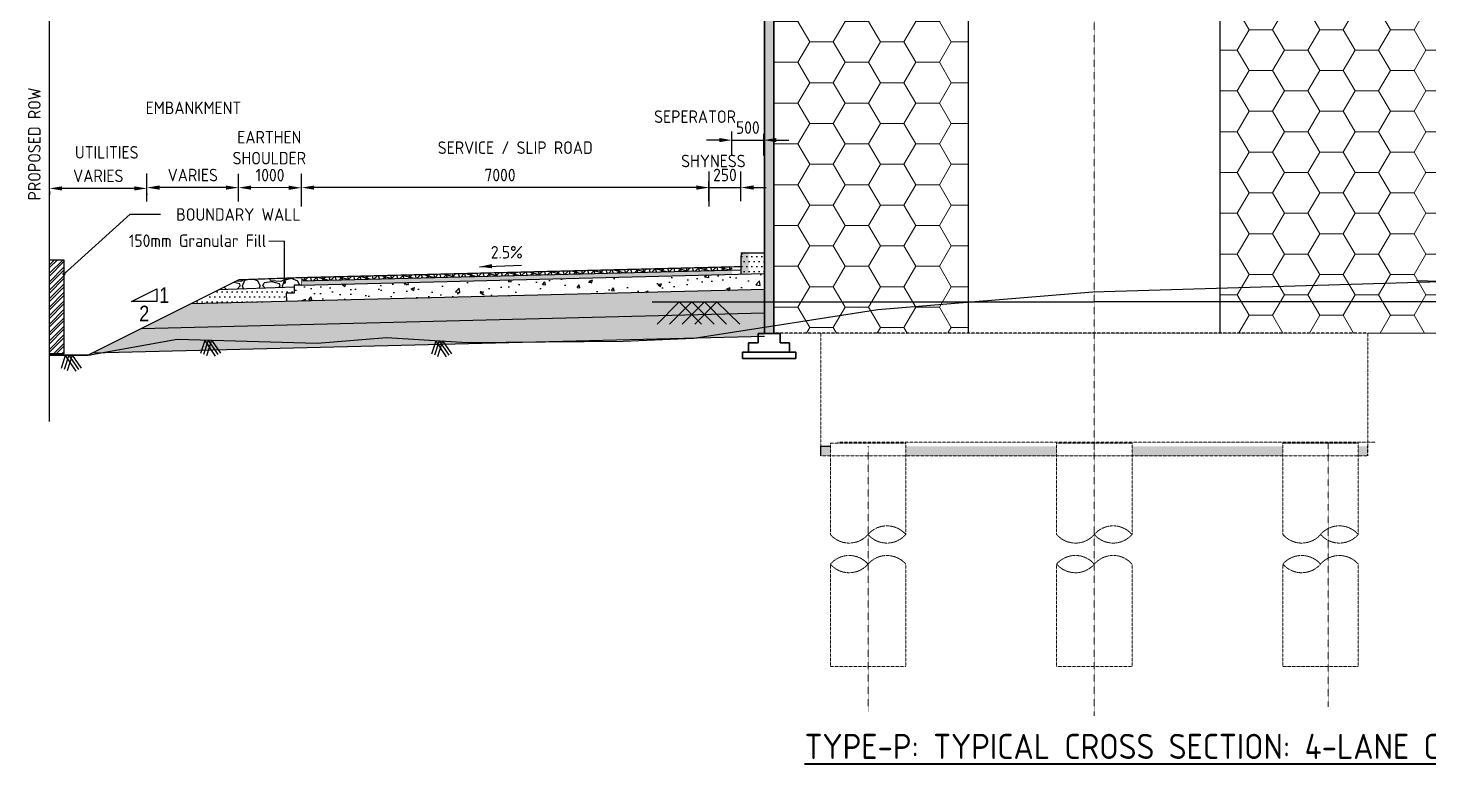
# Model space of a CAD drawing. Header units: millimetres. Extents: x 207528 to 778454, y -364692 to 101323.
# Drawn here: x 507558 to 529849, y -258001 to -246284 of the extents above; entities that cross this region are included whole.
import ezdxf

# ---------------------------------------------------------------- set-up
doc = ezdxf.new("R2010")
doc.units = ezdxf.units.MM
doc.linetypes.add('CENTER', pattern=[2, 1.25, -0.25, 0.25, -0.25])
doc.linetypes.add('HIDDEN', pattern=[0.375, 0.25, -0.125])
for name, color, linetype in [('01_1_sect-16 p&p ch-km 79260 to 84100$0$0-35-Curve-Text', 1, 'Continuous'), ('Dim', 253, 'Continuous'), ('Dimension', 253, 'Continuous'), ('hatch', 253, 'Continuous'), ('Proposed ROW', 241, 'MNEW'), ('Structure Main', 3, 'Continuous')]:
    doc.layers.add(name, color=color, linetype=linetype)
for name, color, linetype, lineweight in [('centreline', 1, 'CENTER', 0), ('Structure', 7, 'Continuous', 30), ('Structure int.', 255, 'Continuous', 0), ('Text large', 7, 'Continuous', 40), ('Text small', 1, 'Continuous', 20)]:
    doc.layers.add(name, color=color, linetype=linetype, lineweight=lineweight)
doc.styles.add('DIM', font='ARIALN.TTF', dxfattribs={"height": 250})
doc.styles.add('isocp 100', font='isocp.shx', dxfattribs={"height": 200})
doc.styles.get("Standard").update_dxf_attribs({"font": 'arial.ttf'})
doc.linetypes.add('MNEW', pattern='A,26.152623,-1.048632,["PROW",Standard,S=1.75,R=0,X=0,Y=-0.975095],-7.693777,26.152623', length=61.047655)
doc.dimstyles.new('DIM', dxfattribs={"dimtxt": 250, "dimasz": 200, "dimexe": 0.18, "dimexo": 0.0625, "dimgap": 0.09, "dimtad": 0, "dimtih": 1, "dimtoh": 1, "dimdec": 0, "dimzin": 0, "dimdsep": 46, "dimtxsty": 'DIM', "dimcen": 0.09, "dimclrd": 256, "dimclrt": 7, "dimadec": 0, "dimazin": 0, "dimtfac": 1, "dimtdec": 0, "dimtofl": 0, "dimtmove": 0, "dimatfit": 3, "dimfxl": 1, "dimtolj": 1, "dimtzin": 0, "dimarcsym": 0})
doc.dimstyles.new('new', dxfattribs={"dimtxt": 150, "dimasz": 150, "dimexe": 100, "dimexo": 0.1, "dimgap": 0.09, "dimtad": 0, "dimtih": 1, "dimtoh": 1, "dimdec": 0, "dimzin": 0, "dimdsep": 46, "dimtxsty": 'DIM', "dimcen": 0.09, "dimclrd": 256, "dimclrt": 252, "dimadec": 0, "dimazin": 0, "dimtfac": 1, "dimtdec": 0, "dimtofl": 0, "dimtmove": 0, "dimatfit": 3, "dimfxl": 1, "dimtolj": 1, "dimtzin": 0, "dimlwd": -1, "dimarcsym": 0})
doc.dimstyles.new('NH30A_100', dxfattribs={"dimscale": 100, "dimtxt": 2, "dimasz": 2, "dimexe": 1, "dimexo": 1, "dimgap": 1, "dimtad": 1, "dimdec": 0, "dimdsep": 46, "dimtxsty": 'isocp 100', "dimcen": 0.5, "dimclrd": 47, "dimclre": 47, "dimclrt": 1, "dimadec": 0, "dimazin": 0, "dimtfac": 1, "dimtdec": 0, "dimtmove": 0, "dimatfit": 3, "dimfxl": 1, "dimtolj": 1, "dimtzin": 0, "dimarcsym": 0})

# ---------------------------------------------------------------- blocks, each defined once
blk = doc.blocks.new('*D674')
at = {"layer": 'Defpoints', "color": 0, "transparency": 16777216}
for p in [(519266, -248069), (518756, -248416), (519266, -248416)]:
    blk.add_point(p, dxfattribs=at)
at = {"layer": 'Text small', "color": 47, "lineweight": -2, "transparency": 16777216}
for p, q in [((518556, -248069), (518356, -248069)), ((518756, -248316), (518756, -247969)), ((518756, -248069), (519266, -248069)), ((519266, -248316), (519266, -247969)), ((519466, -248069), (519666, -248069))]:
    blk.add_line(p, q, dxfattribs=at)
at = {"layer": 'Text small', "color": 47, "transparency": 16777216}
for points in [[(518556, -248035), (518556, -248102), (518756, -248069)], [(519466, -248035), (519466, -248102), (519266, -248069)]]:
    blk.add_solid(points, dxfattribs=at)
at = {"layer": 'Text small', "color": 1, "transparency": 16777216, "insert": (519011, -247869), "char_height": 200, "attachment_point": 5, "style": 'isocp 100'}
blk.add_mtext('\\A1;500', dxfattribs=at)
blk = doc.blocks.new('*D675')
at = {"layer": 'Defpoints', "color": 0, "transparency": 16777216}
for p in [(511911, -248825), (511911, -249227), (518394, -249227)]:
    blk.add_point(p, dxfattribs=at)
at = {"layer": 'Text small', "color": 47, "lineweight": -2, "transparency": 16777216}
for p, q in [((511911, -249127), (511911, -248725)), ((518394, -249127), (518394, -248725)), ((518194, -248825), (512111, -248825))]:
    blk.add_line(p, q, dxfattribs=at)
at = {"layer": 'Text small', "color": 47, "transparency": 16777216}
for points in [[(512111, -248792), (512111, -248858), (511911, -248825)], [(518194, -248792), (518194, -248858), (518394, -248825)]]:
    blk.add_solid(points, dxfattribs=at)
at = {"layer": 'Text small', "color": 1, "transparency": 16777216, "insert": (515068, -248625), "char_height": 200, "attachment_point": 5, "style": 'isocp 100'}
blk.add_mtext('\\A1;7000', dxfattribs=at)
blk = doc.blocks.new('*D676')
at = {"layer": 'Defpoints', "color": 0, "transparency": 16777216}
for p in [(507900, -248781), (507900, -248838), (509451, -248825)]:
    blk.add_point(p, dxfattribs=at)
at = {"layer": 'Text small', "color": 47, "lineweight": -2, "transparency": 16777216}
for p, q in [((507900, -248881), (507900, -248938)), ((509251, -248838), (508100, -248838)), ((509451, -248925), (509451, -248938))]:
    blk.add_line(p, q, dxfattribs=at)
at = {"layer": 'Text small', "color": 47, "transparency": 16777216}
for points in [[(508100, -248805), (508100, -248871), (507900, -248838)], [(509251, -248805), (509251, -248871), (509451, -248838)]]:
    blk.add_solid(points, dxfattribs=at)
at = {"layer": 'Text small', "color": 1, "transparency": 16777216, "insert": (508676, -248638), "char_height": 200, "attachment_point": 5, "style": 'isocp 100'}
blk.add_mtext('\\A1;VARIES', dxfattribs=at)
blk = doc.blocks.new('*D677')
at = {"layer": 'Defpoints', "color": 0, "transparency": 16777216}
for p in [(518902, -248824), (518392, -249141), (518902, -249141)]:
    blk.add_point(p, dxfattribs=at)
at = {"layer": 'Text small', "color": 47, "lineweight": -2, "transparency": 16777216}
for p, q in [((518392, -249041), (518392, -248724)), ((518902, -249041), (518902, -248724)), ((518192, -248824), (517992, -248824)), ((518392, -248824), (518902, -248824)), ((519102, -248824), (519302, -248824))]:
    blk.add_line(p, q, dxfattribs=at)
at = {"layer": 'Text small', "color": 47, "transparency": 16777216}
for points in [[(518192, -248790), (518192, -248857), (518392, -248824)], [(519102, -248790), (519102, -248857), (518902, -248824)]]:
    blk.add_solid(points, dxfattribs=at)
at = {"layer": 'Text small', "color": 1, "transparency": 16777216, "insert": (518647, -248624), "char_height": 200, "attachment_point": 5, "style": 'isocp 100'}
blk.add_mtext('\\A1;250', dxfattribs=at)
blk = doc.blocks.new('*D678')
at = {"layer": 'Defpoints', "color": 0, "transparency": 16777216}
for p in [(510908, -248825), (510908, -248825), (511908, -248828)]:
    blk.add_point(p, dxfattribs=at)
at = {"layer": 'Text small', "color": 47, "lineweight": -2, "transparency": 16777216}
blk.add_line((511708, -248828), (511108, -248825), dxfattribs=at)
at = {"layer": 'Text small', "color": 47, "transparency": 16777216}
for points in [[(511108, -248792), (511108, -248859), (510908, -248825)], [(511708, -248794), (511708, -248861), (511908, -248828)]]:
    blk.add_solid(points, dxfattribs=at)
at = {"layer": 'Text small', "color": 1, "transparency": 16777216, "insert": (511409, -248626), "char_height": 200, "attachment_point": 5, "rotation": 359.784, "style": 'isocp 100'}
blk.add_mtext('\\A1;1000', dxfattribs=at)
blk = doc.blocks.new('*D679')
at = {"layer": 'Defpoints', "color": 0, "transparency": 16777216}
for p in [(509451, -248825), (509451, -248825), (510908, -248825)]:
    blk.add_point(p, dxfattribs=at)
at = {"layer": 'Text small', "color": 47, "lineweight": -2, "transparency": 16777216}
blk.add_line((510708, -248825), (509651, -248825), dxfattribs=at)
at = {"layer": 'Text small', "color": 47, "transparency": 16777216}
for points in [[(509651, -248791), (509651, -248858), (509451, -248825)], [(510708, -248792), (510708, -248858), (510908, -248825)]]:
    blk.add_solid(points, dxfattribs=at)
at = {"layer": 'Text small', "color": 1, "transparency": 16777216, "insert": (510180, -248625), "char_height": 200, "attachment_point": 5, "rotation": 359.9908, "style": 'isocp 100'}
blk.add_mtext('\\A1;VARIES', dxfattribs=at)

msp = doc.modelspace()

# ---------------------------------------------------------------- hatches: boundary and pattern name
h = msp.add_hatch(color=9)
h.dxf.hatch_style = 1
h.paths.add_polyline_path([(519273.7, -251145), (519423.7, -251145), (519423.7, -241296), (519273.7, -241267.4)])
h = msp.add_hatch(color=256)
h.dxf.hatch_style = 1
h.paths.add_polyline_path([(518900.2, -249914.2, -0.4142136), (518950.2, -249864.2), (519023.5, -249864.2), (519023.5, -250199.9), (518900.2, -250203)])
h = msp.add_hatch()
h.set_pattern_fill('GOST_GLASS', color=41, scale=5)
h.set_pattern_definition([(45, (417663.993, -263781.827), (42.426407, -4e-15), [25, -35]), (45, (417674.6, -263781.827), (42.426407, -4e-15), [10, -50]), (45, (417663.993, -263771.22), (42.426407, -4e-15), [10, -50])])
h.paths.add_polyline_path([(518764.5, -250136.4), (518764.5, -250206.4), (513185.4, -250345.9), (512939, -250326.3), (512540.8, -250292)])
h.paths.add_polyline_path([(511911.3, -250307.7), (511911.3, -250377.8), (513185.4, -250345.9), (512939, -250326.3), (512540.8, -250292)])
at = {"layer": '01_1_sect-16 p&p ch-km 79260 to 84100$0$0-35-Curve-Text', "lineweight": 0}
h = msp.add_hatch(dxfattribs=at)
h.set_pattern_fill('HONEY', color=8, scale=3000)
h.set_pattern_definition([(0, (974172.5, -304443.83), (562.5, 324.75953), [375, -750]), (120, (974172.5, -304443.83), (-562.5, 324.75953), [375, -750]), (60, (974172.5, -304443.83), (1e-13, 649.51905), [-750, 375])])
h.paths.add_polyline_path([(533523.8, -241867.4), (533523.7, -241867.4), (530273.7, -241267.4), (530273.7, -238762.5), (529773.7, -238762.5), (529773.7, -241264.1), (526623.7, -241867.4), (526523.7, -241867.4), (526523.5, -251138.2), (533523.6, -251148.7)])
h = msp.add_hatch(dxfattribs=at)
h.set_pattern_fill('HONEY', color=8, scale=3000)
h.set_pattern_definition([(0, (1036932.8, -318927.1), (562.5, 324.75953), [375, -750]), (120, (1036932.8, -318927.1), (-562.5, 324.75953), [375, -750]), (60, (1036932.8, -318927.1), (1e-13, 649.51905), [-750, 375])])
h.paths.add_polyline_path([(522523.7, -241867.4), (522423.6, -241867.4), (519423.7, -241296), (519423.7, -251143.5), (522516.4, -251138.9)])
at = {"layer": 'Dim'}
h = msp.add_hatch(dxfattribs=at)
h.set_pattern_fill('ANSI32', scale=10)
h.set_pattern_definition([(45, (192100.59, -306818.11), (-67.35192, 67.35192), []), (45, (192145.49, -306818.11), (-67.35192, 67.35192), [])])
h.paths.add_polyline_path([(507900.2, -251472.7), (507900.2, -249972.7), (508130.2, -249972.7), (508130.2, -251472.7)])
h = msp.add_hatch(dxfattribs=at)
h.set_pattern_fill('AR-CONC', color=256, scale=3)
h.set_pattern_definition([(50, (417664, -263781.83), (546.554, -47.8173), [57.15, -628.65]), (355, (417664, -263781.8), (-105.7303, 573.1705), [45.72, -502.9218]), (100.45144, (417709.54, -263785.8), (440.8237, 525.3533), [48.57, -534.2707]), (46.1842, (417664, -263629.4), (813.237, -126.127), [85.725, -942.975]), (96.6356, (417731.8, -263639.9), (712.2124, 742.2784), [72.855, -801.407]), (351.18415, (417664, -263629.4), (712.2124, 742.2784), [68.58, -754.379]), (21, (417740.2, -263667.53), (454.8432, -306.7956), [57.15, -628.65]), (326, (417740.2, -263667.5), (185.406, 552.564), [45.72, -502.92]), (71.45144, (417778.1, -263693.1), (640.2493, 245.7683), [48.57, -534.2698]), (37.5, (417664, -263781.83), (9.2658, 253.6651), [0, -496.824, 0, -510.54, 0, -504.825]), (7.5, (417664, -263781.83), (200.459, 300.5417), [0, -291.084, 0, -485.394, 0, -192.405]), (327.5, (417494.07, -263781.83), (406.7718, -17.18623), [0, -190.5, 0, -594.36, 0, -788.67]), (317.5, (417417.87, -263781.83), (444.3875, 76.2795), [0, -247.65, 0, -394.716, 0, -560.07])])
h.paths.add_polyline_path([(511764.5, -250381.4), (513185.4, -250345.9), (514083.2, -250417.4), (515266.4, -250473.4), (516804.9, -250481.2), (518107.6, -250420.3), (519273.7, -250402.1), (519273.7, -250453.5), (511764.5, -250631.5)])
h.paths.add_polyline_path([(513185.4, -250345.9), (518764.5, -250206.4), (519273.7, -250193.7), (519273.7, -250402.1), (518107.6, -250420.3), (516804.9, -250481.2), (515266.4, -250473.4), (514083.2, -250417.4)])
at = {"layer": 'Dimension', "true_color": 0x000000}
h = msp.add_hatch(dxfattribs=at)
h.set_pattern_fill('AR-CONC', color=18, scale=20)
h.set_pattern_definition([(50, (1035057.8, -316927.09), (143.452037, -12.550427), [15, -165]), (355, (1035057.8, -316927.09), (-27.750267, 150.438427), [12, -132]), (100.451444, (1035069.76, -316928.13), (115.70177, 137.888), [12.74804, -140.228422]), (46.1842, (1035057.8, -316887.09), (213.448266, -33.103856), [22.5, -247.5]), (96.635635, (1035075.59, -316889.85), (186.93239, 194.82372), [19.12207, -210.34275]), (351.184164, (1035057.8, -316887.09), (186.93239, 194.82372), [18, -198]), (21, (1035077.8, -316897.09), (119.38141, -80.523778), [15, -165]), (326, (1035077.8, -316897.09), (48.663066, 145.03001), [12, -132]), (71.451445, (1035087.75, -316903.8), (168.044475, 64.50623), [12.74804, -140.228422]), (37.5, (1035057.8, -316927.09), (2.431971, 66.578771), [0, -130.4, 0, -134, 0, -132.5]), (7.5, (1035057.8, -316927.09), (52.613907, 78.882342), [0, -76.4, 0, -127.4, 0, -50.5]), (327.5, (1035013.2, -316927.09), (106.764487, -4.5109743), [0, -50, 0, -156, 0, -207]), (317.5, (1034993.2, -316927.09), (116.637234, 20.020996), [0, -65, 0, -103.6, 0, -147])])
h.paths.add_polyline_path([(520323.8, -252943.5), (520173.8, -252943.5), (520173.8, -253093.5), (520323.8, -253093.5)])
h.paths.add_polyline_path([(521598.8, -252943.5), (521523.8, -253093.5)])
h.paths.add_polyline_path([(527523.8, -252943.5), (525123.7, -252943.5), (525123.7, -253093.5), (527523.8, -253093.5)])
h.paths.add_polyline_path([(523923.7, -252943.5), (521523.8, -252943.5), (521523.8, -253093.5), (523923.7, -253093.5)])
h.paths.add_polyline_path([(528873.8, -252943.5), (528798.8, -252943.5), (528723.8, -252943.5), (528723.8, -253093.5), (528873.8, -253093.5)])
at = {"layer": 'hatch'}
h = msp.add_hatch(dxfattribs=at)
h.set_pattern_fill('DOTS', color=25, scale=50)
h.set_pattern_definition([(0, (-798670.75, -155545.36), (39.6875, 79.375), [0, -79.375])])
h.paths.add_polyline_path([(518887.7, -250203.3), (519273.1, -250193.6), (519273.1, -249867.6), (518887.7, -249867.6)])
h = msp.add_hatch(dxfattribs=at)
h.set_pattern_fill('NET3', color=256, scale=30, angle=45)
h.set_pattern_definition([(45, (417663.99, -263781.83), (-67.35192, 67.35192), []), (105, (417663.99, -263781.83), (-92.004435, -24.65251), []), (165, (417663.99, -263781.83), (-24.65251, -92.004435), [])])
h.paths.add_polyline_path([(518764.5, -250086.4), (518764.5, -250136.4), (512540.8, -250292), (512090.8, -250253.2)])
h.paths.add_polyline_path([(511911.3, -250257.7), (511911.3, -250307.7), (512540.8, -250292), (512090.8, -250253.2)])
h = msp.add_hatch(dxfattribs=at)
h.set_pattern_fill('GRAVEL', color=11, scale=25)
h.set_pattern_definition([(228.012788, (202318.88, -317703.504), (-5080.0000004, -5714.9999996), [85.4304, -8457.6209]), (184.969741, (202261.731, -317767.004), (7619.999997, 635.0000362), [146.6012, -14513.5122]), (132.510447, (202115.68, -317779.704), (6350.0000027, -6984.9999976), [103.3704, -10233.6807]), (267.273689, (201868.03, -317938.454), (635.0000013, 12700), [133.5011, -13216.6094]), (292.833654, (201861.68, -318071.804), (-3175.0000003, 7620), [130.9084, -12959.9519]), (357.273689, (201912.48, -318192.454), (-12700, 635.0000013), [133.5011, -13216.6094]), (37.6942405, (202045.831, -318198.804), (-8254.9999996, -6350.0000005), [176.5484, -17478.2788]), (72.255328, (202185.531, -318090.854), (4445.0000012, 13969.9999996), [166.6799, -16501.3142]), (121.429566, (202236.33, -317932.104), (-5080.0000007, 8254.9999996), [133.9532, -13261.3864]), (175.236358, (202166.48, -317817.804), (6985, -635.000001), [152.9283, -7493.4842]), (222.397438, (202014.081, -317805.104), (-7619.9999998, -6985.0000003), [197.7695, -19579.1931]), (138.814075, (202496.68, -317944.804), (-4445, 3810), [67.5011, -6682.6415]), (171.469234, (202445.88, -317900.354), (8255.0000002, -1269.9999986), [128.4205, -12713.6597]), (225, (202318.9, -317881.3), (-9e-14, -635), [89.8023, -808.2233]), (203.19859, (202274.43, -317805.1), (3175, 1270), [48.3603, -4787.6556]), (291.80141, (202229.98, -317824.15), (-635, 1905), [68.3914, -3351.1882]), (30.963757, (202255.38, -317887.65), (1905, 1270), [111.0799, -3591.5745]), (161.56505, (202350.63, -317830.5), (1270, -635), [80.3218, -1927.7245]), (16.38954, (201861.68, -317824.154), (6350, 1905), [112.522, -11139.7067]), (70.346176, (201969.63, -317792.404), (-2540, -6985), [94.3997, -9345.5539]), (293.19859, (202350.63, -317703.5), (-1270, 3175), [96.72, -4739.2959]), (343.61046, (202388.73, -317792.404), (-6350, 1904.9999996), [112.522, -11139.7067]), (339.443955, (201861.68, -318217.854), (-3175, 1270), [108.5088, -5316.9336]), (294.77514, (201963.28, -318255.954), (-3175.000004, 6984.999998), [90.918, -9000.8983]), (66.80141, (202356.98, -318338.5), (1270, 3175), [96.72, -4739.2959]), (17.354025, (202395.08, -318249.604), (-8255, -2540.0000005), [106.4457, -10538.094]), (69.443955, (202045.83, -318338.504), (-1270, -3175), [54.2544, -5371.188]), (101.309932, (202318.88, -318338.5), (-635, 2540), [32.3787, -3205.4987]), (165.963757, (202312.53, -318306.75), (1905, -635), [130.9084, -2487.2636]), (186.009006, (202185.53, -318275.004), (6350, 635.0000003), [121.3167, -12010.3412]), (303.69007, (202255.38, -317944.8), (-635, 1270), [91.581, -2197.9441]), (353.157227, (202306.181, -318021.004), (10795, -1269.9999994), [159.8892, -15829.0023]), (60.945396, (202464.93, -318040.054), (-2540, -4445), [65.377, -6472.3481]), (90, (202496.7, -317982.9), (-635, 635), [38.1, -596.9]), (120.256437, (202172.83, -318255.954), (2540, -4445), [88.2167, -8733.4852]), (48.012787, (202128.38, -318179.754), (5080.0000004, 5714.9999996), [170.8607, -8372.1905]), (0, (202242.7, -318052.75), (635, 635), [165.1, -469.9]), (325.304846, (202407.78, -318052.754), (6350.0000024, -4444.9999966), [100.4024, -9939.8292]), (254.054604, (202490.33, -318109.9), (-635, -2540), [92.4573, -4530.4125]), (207.645975, (202464.931, -318198.804), (-12065.0000004, -6349.9999992), [150.5363, -14903.1161]), (175.426079, (202331.581, -318268.654), (-8255, 635), [159.2574, -15766.4616])])
h.paths.add_polyline_path([(510589.4, -250454.1), (510912.3, -250292.7), (511911.3, -250257.7), (511911.8, -250257.7), (511911.8, -250377.9), (511791.2, -250377.9), (511791.2, -250412)])
h = msp.add_hatch(dxfattribs=at)
h.set_pattern_fill('GRAVEL', color=11, scale=25)
h.set_pattern_definition([(228.01279, (418121.193, -263146.827), (-5080, -5715), [85.4304, -8457.621]), (184.96974, (418064.043, -263210.327), (7619.999997, 635.000036), [146.6012, -14513.5122]), (132.510447, (417917.993, -263223.027), (6350.000003, -6984.999998), [103.3704, -10233.6807]), (267.27369, (417670.343, -263381.777), (635.000001, 12700), [133.501, -13216.6094]), (292.833654, (417663.993, -263515.127), (-3175, 7620), [130.9084, -12959.952]), (357.27369, (417714.793, -263635.777), (-12700, 635.000001), [133.501, -13216.6094]), (37.69424, (417848.143, -263642.127), (-8254.9999996, -6350.0000005), [176.5484, -17478.2788]), (72.255328, (417987.843, -263534.177), (4445.000001, 13969.9999996), [166.68, -16501.314]), (121.429566, (418038.643, -263375.427), (-5080.000001, 8255), [133.9532, -13261.3864]), (175.23636, (417968.793, -263261.127), (6985, -635), [152.9283, -7493.4842]), (222.397438, (417816.393, -263248.427), (-7619.9999998, -6985.0000003), [197.7695, -19579.193]), (138.814075, (418298.993, -263388.127), (-4445, 3810), [67.501, -6682.6415]), (171.469234, (418248.193, -263343.677), (8255, -1269.999999), [128.4205, -12713.6597]), (225, (418121.2, -263324.63), (-9e-14, -635), [89.8023, -808.2233]), (203.19859, (418076.74, -263248.43), (3175, 1270), [48.3603, -4787.6556]), (291.80141, (418032.29, -263267.48), (-635, 1905), [68.3914, -3351.1882]), (30.96376, (418057.69, -263330.98), (1905, 1270), [111.08, -3591.5745]), (161.56505, (418152.94, -263273.83), (1270, -635), [80.3218, -1927.7245]), (16.38954, (417663.993, -263267.477), (6350, 1905), [112.522, -11139.7067]), (70.346176, (417771.943, -263235.727), (-2540, -6985), [94.3997, -9345.554]), (293.19859, (418152.94, -263146.83), (-1270, 3175), [96.72, -4739.296]), (343.61046, (418191.043, -263235.727), (-6350, 1905), [112.522, -11139.7067]), (339.443955, (417663.99, -263661.18), (-3175, 1270), [108.5088, -5316.9336]), (294.77514, (417765.593, -263699.277), (-3175.000004, 6984.999998), [90.918, -9000.8983]), (66.80141, (418159.29, -263781.83), (1270, 3175), [96.72, -4739.296]), (17.354025, (418197.393, -263692.927), (-8255, -2540), [106.4457, -10538.094]), (69.443955, (417848.14, -263781.83), (-1270, -3175), [54.2544, -5371.188]), (101.30993, (418121.19, -263781.83), (-635, 2540), [32.3787, -3205.4987]), (165.96376, (418114.84, -263750.08), (1905, -635), [130.9084, -2487.2636]), (186.009006, (417987.843, -263718.327), (6350, 635), [121.3167, -12010.3412]), (303.69007, (418057.7, -263388.13), (-635, 1270), [91.581, -2197.944]), (353.157227, (418108.493, -263464.327), (10795, -1269.9999994), [159.8892, -15829.0023]), (60.945396, (418267.24, -263483.38), (-2540, -4445), [65.377, -6472.348]), (90, (418299, -263426.2), (-635, 635), [38.1, -596.9]), (120.256437, (417975.143, -263699.277), (2540, -4445), [88.2167, -8733.4852]), (48.01279, (417930.693, -263623.077), (5080, 5715), [170.8607, -8372.1905]), (0, (418045, -263496.1), (635, 635), [165.1, -469.9]), (325.304846, (418210.093, -263496.077), (6350.000002, -4444.999997), [100.4024, -9939.8292]), (254.0546, (418292.64, -263553.23), (-635, -2540), [92.4573, -4530.4125]), (207.645975, (418267.243, -263642.127), (-12065.0000004, -6349.999999), [150.5363, -14903.116]), (175.42608, (418133.893, -263711.977), (-8255, 635), [159.2574, -15766.4616])])
h.paths.add_polyline_path([(510153.9, -250671.8), (509363.5, -251066.9), (519273.7, -250819.1), (519273.7, -250443.8)])
h = msp.add_hatch(dxfattribs=at)
h.set_pattern_fill('DOTS', scale=50)
h.set_pattern_definition([(0, (463063.035, -327238.75), (39.6875, 79.375), [0, -79.375])])
h.paths.add_polyline_path([(510153.9, -250671.8), (510604.5, -250453.6), (511791.2, -250403.2), (511791.2, -250421.6), (511791.2, -250429.6), (511791.2, -250440.4), (511791.2, -250453.6), (511791.2, -250502.9), (511666.2, -250502.9), (511669.4, -250633.9)])
h = msp.add_hatch(dxfattribs=at)
h.set_pattern_fill('DOTS', color=25, scale=50)
h.set_pattern_definition([(0, (417663.99, -263781.83), (39.6875, 79.375), [0, -79.375])])
h.paths.add_polyline_path([(509363.5, -251066.9), (508574.1, -251461.5), (519273.7, -251194), (519273.7, -250819.1), (519137.5, -250822.5)])

# ---------------------------------------------------------------- linework, layer by layer
for p, q in [((519273.1, -249867.6, -410.7), (518900.2, -249867.6, -410.7)), ((518900.2, -249914.2, -410.7), (518900.2, -250203, -410.7))]:
    msp.add_line(p, q)
at = {"elevation": -410.7}
for points, const_width in [([(511911.3, -250257.7), (518900.2, -250083)], 20), ([(510912.3, -250292.7), (508514.2, -251491.5)], 20), ([(511911.3, -250257.7), (510912.3, -250292.7)], 20), ([(511911.8, -250257.8), (511911.8, -250377.9)], 10), ([(508514.2, -251491.5), (507900.2, -251491.5)], 20)]:
    msp.add_lwpolyline(points, dxfattribs=dict(at, const_width=const_width))
for points in [[(511911.3, -250307.7), (518900.2, -250133)], [(511911.3, -250377.8), (519273.7, -250193.7)], [(510153.9, -250671.8), (519273.7, -250443.8)], [(511791.2, -250412), (510589.4, -250454.1)], [(511791.2, -250377.9), (511791.2, -250502.9), (511666.2, -250502.9), (511669.4, -250633.9)], [(511911.2, -250377.9), (511791.2, -250377.9)], [(509363.5, -251066.9), (519273.7, -250819.1)], [(519273.7, -251194), (508574.1, -251461.5)]]:
    msp.add_lwpolyline(points, dxfattribs=at)
msp.add_arc((518950.2, -249914.2, -410.7), 50, 90, 180)
at = {"layer": '01_1_sect-16 p&p ch-km 79260 to 84100$0$0-35-Curve-Text', "color": 18, "lineweight": 0, "true_color": 0x000000}
msp.add_line((528873.7, -251143.5, 0.3), (531173.7, -251143.5, 0.3), dxfattribs=at)
at = {"layer": 'centreline', "color": 8, "lineweight": 0, "ltscale": 0.1}
for p, q in [((524523.7, -253034.1, -3.9), (524523.7, -235019.8, 0.1)), ((520923.8, -252943.5, 0.3), (520923.8, -257165.8, 0.3)), ((524523.7, -252943.5, 0.3), (524523.7, -257234.4, 0.3))]:
    msp.add_line(p, q, dxfattribs=at)
at = {"layer": 'centreline', "color": 9, "lineweight": 0, "ltscale": 0.1}
msp.add_line((528242.8, -252879.5, 0.3), (528242.8, -257089.3, 0.3), dxfattribs=at)
at = {"layer": 'Dim', "elevation": -410.7}
for points in [[(518755.6, -248211.3), (518755.6, -247929.2)], [(509450.9, -249046), (509450.9, -248602.7)], [(510908.2, -249046.4), (510908.2, -248603.1)], [(511907.8, -249050), (511907.8, -248606.7)], [(518394.2, -249009.3), (518394.2, -248566)], [(518902.4, -249009.3), (518902.4, -248566)], [(510369, -251259.1), (510301, -251463.7)], [(510424.1, -251251.6), (510348.5, -251479.5)], [(510369, -251259.1), (510536.1, -251507.5)], [(510479, -251253.4), (510395.6, -251504.6)], [(510424.1, -251251.6), (510577.6, -251479.5)], [(510479, -251253.4), (510618.8, -251461)], [(514044.6, -251271), (513976.6, -251475.6)], [(514099.8, -251263.5), (514024.1, -251491.4)], [(514044.6, -251271), (514211.7, -251519.3)], [(514154.7, -251265.2), (514071.2, -251516.5)], [(514099.8, -251263.5), (514253.2, -251491.4)], [(514154.7, -251265.2), (514294.4, -251472.8)], [(508152, -251499), (508084, -251703.6)], [(508207.2, -251491.5), (508131.5, -251719.4)], [(508152, -251499), (508319.1, -251747.4)], [(508262.1, -251493.3), (508178.6, -251744.5)], [(508207.2, -251491.5), (508360.6, -251719.4)], [(508262.1, -251493.3), (508401.8, -251700.9)]]:
    msp.add_lwpolyline(points, dxfattribs=at)
at = {"layer": 'Dim', "color": 7, "elevation": -410.7}
msp.add_lwpolyline([(507900.2, -251472.7), (507900.2, -249972.7), (508130.2, -249972.7), (508130.2, -251472.7)], close=True, dxfattribs=at)
at = {"layer": 'Dim', "elevation": -410.7}
msp.add_lwpolyline([(509606, -250438.3), (509606, -250638.3), (509206, -250638.3)], close=True, dxfattribs=at)
at = {"layer": 'Dimension', "linetype": 'Continuous', "ltscale": 10, "elevation": -410.7, "flags": 128}
for points in [[(507900.2, -251491.5), (508514.2, -251491.5), (509933.2, -251237.2), (512158, -251302.3), (513261, -251210.2), (514547.3, -251291.9), (517029.7, -251271.4), (518154.2, -251222), (521081.2, -250767.2), (524498.4, -250484.2), (530399.6, -250309.8)], [(552147.2, -251491.5), (551533.3, -251491.5), (550114.3, -251237.2), (547889.5, -251302.3), (546786.5, -251210.2), (545500.1, -251291.9), (543017.8, -251271.4), (541893.2, -251222), (538966.2, -250767.2), (535549.1, -250484.2), (529647.9, -250309.8)]]:
    msp.add_lwpolyline(points, dxfattribs=at)
at = {"layer": 'Proposed ROW', "lineweight": -3, "ltscale": 3, "elevation": -410.7, "flags": 128}
msp.add_lwpolyline([(507900.2, -252546.8), (507900.2, -240704)], dxfattribs=at)
at = {"layer": 'Structure', "color": 18, "true_color": 0x000000}
for p, q in [((519273.7, -240964.1, -8218), (519273.7, -251145, 394)), ((519423.7, -241296, -7936), (519423.7, -251145, 393.9)), ((519523.7, -251145, -29), (519173.7, -251145, -29)), ((519173.7, -251145, -29), (519173.7, -251295, -29)), ((519523.7, -251145, -29), (519523.7, -251295, -29)), ((519173.7, -251295, -29), (519023.7, -251295, -29)), ((519023.7, -251295, -29), (519023.7, -251445, -29)), ((519673.7, -251295, -29), (519523.7, -251295, -29)), ((519673.7, -251295, -29), (519673.7, -251445, -29)), ((519773.7, -251445, -29), (518923.7, -251445, -29)), ((518923.7, -251445, -29), (518923.7, -251545, -29)), ((519773.7, -251545, -29), (518923.7, -251545, -29)), ((519773.7, -251445, -29), (519773.7, -251545, -29))]:
    msp.add_line(p, q, dxfattribs=at)
at = {"layer": 'Structure int.', "color": 18, "true_color": 0x000000, "elevation": -0.1}
for points in [[(517566.3, -250997), (517919.8, -250643.5), (518273.4, -250997)], [(517766.3, -250997), (518119.8, -250643.5), (518473.4, -250997)], [(517966.3, -250997), (518319.8, -250643.5), (518673.4, -250997)], [(518166.3, -250997), (518519.8, -250643.5), (518883.4, -250997)]]:
    msp.add_lwpolyline(points, dxfattribs=at)
at = {"layer": 'Structure Main', "color": 18, "true_color": 0x000000}
for p, q in [((519273.7, -241267.4, 183662.4), (519273.7, -251145, -9823.1)), ((519423.7, -241296, 183072.8), (519423.7, -251145, -9853)), ((522523.7, -251143.5, -0.7), (522523.7, -241867.4, 3.6)), ((526523.7, -251143.5, -1.3), (526523.7, -241867.4, 2.9)), ((517487.1, -250643.5), (524523.7, -250643.5, -0.9)), ((530468.7, -250643.5, 22993.2), (524523.7, -250643.5, -11659)), ((520173.8, -253093.5, 0.3), (520173.8, -252943.5, 0.3)), ((520173.8, -252943.5, 0.3), (520323.8, -252943.5, 0.3)), ((528873.8, -252943.5, 0.3), (528873.8, -252943.5, 0.3))]:
    msp.add_line(p, q, dxfattribs=at)
at = {"layer": 'Structure Main', "color": 18, "linetype": 'HIDDEN', "ltscale": 2, "true_color": 0x000000}
for p, q in [((528873.7, -251143.5, 0.3), (519423.7, -251143.5, -3.8)), ((528873.8, -253093.5, 0.3), (528873.8, -252943.5, 0.3))]:
    msp.add_line(p, q, dxfattribs=at)
at = {"layer": 'Structure Main', "color": 18, "linetype": 'HIDDEN', "lineweight": 0, "ltscale": 2, "true_color": 0x000000}
for p, q in [((520173.7, -251143.5, -3.5), (520173.7, -252943.5, -3.5)), ((520173.7, -251143.5, -3.5), (520173.7, -252943.5, -3.5)), ((528873.7, -251143.5, 0.3), (528873.7, -252943.5, 0.3)), ((520323.8, -252893.5, 0.3), (521523.8, -252893.5, 0.3)), ((520323.8, -252893.5, 0.3), (520323.8, -254346.9, 0.3)), ((528992.8, -252879.5, 0.3), (520442.8, -252879.5, 0.3)), ((521523.8, -252893.5, 0.3), (521523.8, -254346.9, 0.3)), ((523923.7, -252893.5, 0.3), (525123.7, -252893.5, 0.3)), ((523923.7, -252893.5, 0.3), (523923.7, -254346.9, 0.3)), ((525123.7, -252893.5, 0.3), (525123.7, -254346.9, 0.3)), ((527523.8, -252893.5, 0.3), (528723.8, -252893.5, 0.3)), ((527523.8, -252893.5, 0.3), (527523.8, -254346.9, 0.3)), ((528723.8, -252893.5, 0.3), (528723.8, -254346.9, 0.3)), ((528873.8, -253093.5, 0.3), (520173.8, -253093.5, 0.3)), ((520323.8, -254819, 0.3), (520323.8, -256451.7, 0.3)), ((521523.8, -254819, 0.3), (521523.8, -256451.7, 0.3)), ((523923.7, -254819, 0.3), (523923.7, -256451.7, 0.3)), ((525123.7, -254819, 0.3), (525123.7, -256451.7, 0.3)), ((527523.8, -254819, 0.3), (527523.8, -256451.7, 0.3)), ((528723.8, -254819, 0.3), (528723.8, -256451.7, 0.3)), ((520323.8, -256451.7, 0.3), (521523.8, -256451.7, 0.3)), ((523923.7, -256451.7, 0.3), (525123.7, -256451.7, 0.3)), ((527523.8, -256451.7, 0.3), (528723.8, -256451.7, 0.3))]:
    msp.add_line(p, q, dxfattribs=at)
at = {"layer": 'Structure Main', "color": 18, "linetype": 'HIDDEN', "lineweight": 0, "ltscale": 2, "true_color": 0x000000, "elevation": 0.3}
for points in [[(520923.8, -254346.9, 0.4570735), (521523.8, -254346.9, 0.4570735), (520923.8, -254346.9, -0.4570735), (520323.8, -254346.9)], [(524523.7, -254346.9, 0.4570735), (525123.7, -254346.9, 0.4570735), (524523.7, -254346.9, -0.4570735), (523923.7, -254346.9)], [(528123.8, -254346.9, 0.4570735), (528723.8, -254346.9, 0.4570735), (528123.8, -254346.9, -0.4570735), (527523.8, -254346.9)], [(520923.8, -254819, 0.4570735), (520323.8, -254819, 0.4570735), (520923.8, -254819, -0.4570735), (521523.8, -254819)], [(524523.7, -254819, 0.4570735), (523923.7, -254819, 0.4570735), (524523.7, -254819, -0.4570735), (525123.7, -254819)], [(528123.8, -254819, 0.4570735), (527523.8, -254819, 0.4570735), (528123.8, -254819, -0.4570735), (528723.8, -254819)]]:
    msp.add_lwpolyline(points, format="xyb", dxfattribs=at)

# ---------------------------------------------------------------- texts
at = {"layer": 'Dim', "char_height": 250, "attachment_point": 5, "style": 'DIM'}
for s, insert in [('1', (509726.6, -250535.4, -410.7)), ('2', (509407.5, -250830.2, -410.7))]:
    msp.add_mtext_dynamic_manual_height_columns(s, width=5325.312, gutter_width=1250, heights=[0], dxfattribs=dict(at, insert=insert))
at = {"layer": 'Text large', "insert": (529948.4, -257721.6), "char_height": 400, "width": 23582.39, "attachment_point": 5, "style": 'isocp 100'}
msp.add_mtext('{\\LTYPE-P: TYPICAL CROSS SECTION: 4-LANE CARRIAGEWAY AT VIADUCT LOCATION - ROB}', dxfattribs=at)
at = {"layer": 'Text small', "insert": (507659, -248130.9), "char_height": 200, "attachment_point": 5, "rotation": 90, "style": 'isocp 100'}
msp.add_mtext_dynamic_manual_height_columns('PROPOSED ROW', width=5325.312, gutter_width=1250, heights=[0], dxfattribs=at)
at = {"layer": 'Text small', "insert": (510190.9, -247555.7, -410.7), "char_height": 200, "width": 5325.312, "attachment_point": 5, "style": 'isocp 100'}
msp.add_mtext('\\A1;EMBANKMENT', dxfattribs=at)
at = {"layer": 'Text small', "char_height": 200, "attachment_point": 5, "style": 'isocp 100'}
for s, insert in [('SEPERATOR', (518171.4, -247695.5, -410.7)), ('EARTHEN \\PSHOULDER', (511397.4, -248189.3, -410.7)), ('SERVICE / SLIP ROAD', (515310.5, -248189, -410.7)), ('UTILITIES', (508811.2, -248263.3, -410.7)), ('SHYNESS', (518463.4, -248401.5, -410.7)), ('BOUNDARY WALL', (510905.1, -249253.1, -410.7)), ('2.5%', (515176.4, -249853.6, -410.7))]:
    msp.add_mtext_dynamic_manual_height_columns(s, width=5325.312, gutter_width=1250, heights=[0], dxfattribs=dict(at, insert=insert))
at = {"layer": 'Text small', "insert": (511349.6, -249670.4, -410.7), "char_height": 200, "attachment_point": 6, "style": 'isocp 100'}
msp.add_mtext('\\A1;150mm Granular Fill', dxfattribs=at)

# ---------------------------------------------------------------- dimensions: what is measured, and where the dimension line sits
at = {"layer": 'Text small'}
for base, p1, p2, angle, text, picture, middle in [((519265.9, -248068.5, -410.7), (518755.6, -248416.3, -410.7), (519265.9, -248416.3, -410.7), 0, '500', '*D674', (519010.7, -248068.5, -410.7)), ((511911.3, -248825.2, -410.7), (518394.2, -249227.3, -410.7), (511911.3, -249227.3, -410.7), 180, '7000', '*D675', (515067.9, -248825.2, -410.7)), ((518902.4, -248823.8, -410.7), (518392.1, -249141, -410.7), (518902.4, -249141, -410.7), 0, '250', '*D677', (518647.2, -248823.8, -410.7))]:
    dim = msp.add_linear_dim(base=base, p1=p1, p2=p2, angle=angle, text=text, dimstyle='NH30A_100', dxfattribs=at)
    dim.commit()
    dim.dimension.update_dxf_attribs({"geometry": picture, "text_midpoint": middle, "dimtype": 161})
dim = msp.add_linear_dim(base=(507900.2, -248838.1, -410.7), p1=(509450.9, -248824.5, -410.7), p2=(507900.2, -248780.7, -410.7), text='VARIES', dimstyle='NH30A_100', dxfattribs=at)
dim.commit()
dim.dimension.update_dxf_attribs({"geometry": '*D676', "text_midpoint": (508675.6, -248638.1, -410.7)})
dim = msp.add_aligned_dim(p1=(510908.2, -248824.9, -410.7), p2=(509450.9, -248824.7, -410.7), distance=0, text='VARIES', dimstyle='NH30A_100', dxfattribs=at)
dim.commit()
dim.dimension.update_dxf_attribs({"geometry": '*D679', "text_midpoint": (510179.6, -248624.8, -410.7)})
dim = msp.add_aligned_dim(p1=(511907.8, -248828.3, -410.7), p2=(510908.2, -248824.6, -410.7), distance=0, dimstyle='NH30A_100', dxfattribs=at)
dim.commit()
dim.dimension.update_dxf_attribs({"geometry": '*D678', "text_midpoint": (511408.8, -248626.5, -410.7)})

# ---------------------------------------------------------------- leaders
at = {"layer": 'Dim'}
msp.add_leader([(514739.2, -250084.1, -410.7), (515408.7, -250058, -410.7)], dimstyle='DIM', dxfattribs=at)
at = {"layer": 'Dimension'}
for points in [[(508130.2, -250200.5, -410.7), (509185.5, -249246.8, -410.7), (509667, -249246.8, -410.7)], [(511639.7, -250332, -410.7), (511639.7, -249679.1, -410.7), (511389.6, -249681.9, -410.7)]]:
    msp.add_leader(points, dimstyle='new', override={"dimasz": 50, "dimclrd": 256, "dimldrblk": 'Dot'}, dxfattribs=at)

doc.saveas('drawing.dxf')
